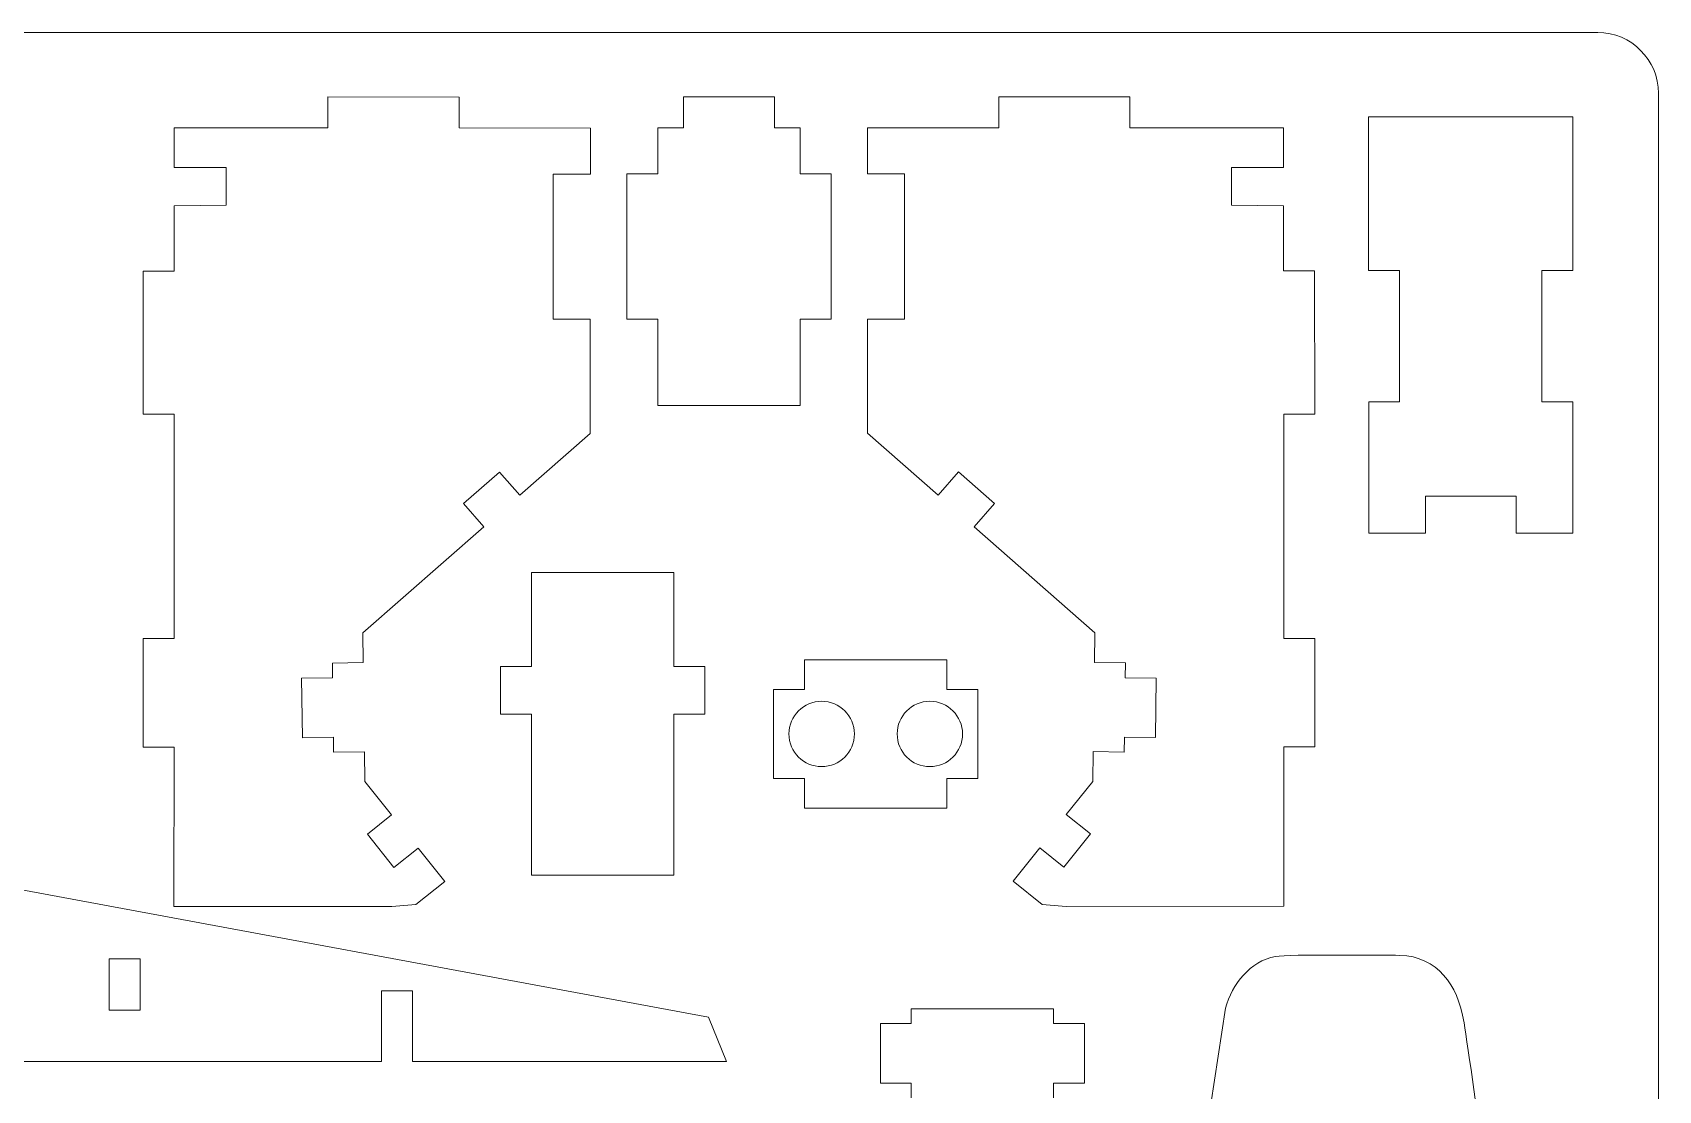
# Model space of a CAD drawing. Header units: centimetres. Extents: x -10 to 98, y 3 to 108.
# Drawn here: x 42.75 to 58.7, y 97.55 to 107.92 of the extents above; entities that cross this region are included whole.
import ezdxf

# ---------------------------------------------------------------- set-up
doc = ezdxf.new("R2010")
doc.units = ezdxf.units.CM
doc.header["$MEASUREMENT"] = 0
doc.layers.add('Camada 1', color=7, linetype='Continuous')

msp = doc.modelspace()

# ---------------------------------------------------------------- linework, layer by layer
at = {"layer": 'Camada 1', "color": 5, "lineweight": 9}
for points in [[(24.78712, 107.91719), (24.78712, 107.91719), (58.10714, 107.91719), (58.10714, 107.91719)], [(58.70215, 107.32219), (58.70215, 107.64944), (58.4344, 107.91719), (58.10714, 107.91719)], [(58.70215, 107.32219), (58.70215, 107.32219), (58.70215, 56.15219), (58.70215, 56.15219)]]:
    msp.add_open_spline(points, degree=3, dxfattribs=at)
at = {"layer": 'Camada 1', "color": 3, "lineweight": 9}
for points in [[(45.6507, 106.98255), (45.6507, 106.98255), (45.65093, 107.28598), (45.65093, 107.28598)], [(45.65093, 107.28598), (45.65093, 107.28598), (46.93864, 107.28498), (46.93864, 107.28498)], [(46.93864, 107.28498), (46.93864, 107.28498), (46.93841, 106.98157), (46.93841, 106.98157)], [(50.03069, 107.28573), (50.03069, 107.28573), (49.14009, 107.28572), (49.14009, 107.28572)], [(49.14009, 107.28572), (49.14009, 107.28572), (49.14012, 106.98228), (49.14012, 106.98228)], [(50.03078, 106.9823), (50.03078, 106.9823), (50.03069, 107.28573), (50.03069, 107.28573)], [(53.51819, 107.28715), (53.51819, 107.28715), (52.23046, 107.28615), (52.23046, 107.28615)], [(52.23046, 107.28615), (52.23046, 107.28615), (52.2307, 106.98273), (52.2307, 106.98273)], [(53.51841, 106.98372), (53.51841, 106.98372), (53.51819, 107.28715), (53.51819, 107.28715)], [(57.86077, 107.09124), (57.86077, 107.09124), (55.85852, 107.09044), (55.85852, 107.09044)], [(55.85852, 107.09044), (55.85852, 107.09044), (55.85911, 105.5837), (55.85911, 105.5837)], [(57.86136, 105.58449), (57.86136, 105.58449), (57.86077, 107.09124), (57.86077, 107.09124)], [(44.14384, 106.59394), (44.14384, 106.59394), (44.14404, 106.98274), (44.14404, 106.98274)], [(44.14404, 106.98274), (44.14404, 106.98274), (45.6507, 106.98255), (45.6507, 106.98255)], [(46.93841, 106.98157), (46.93841, 106.98157), (48.22614, 106.98072), (48.22614, 106.98072)], [(48.22614, 106.98072), (48.22614, 106.98072), (48.22598, 106.52971), (48.22598, 106.52971)], [(48.8876, 106.9823), (48.8876, 106.9823), (48.88757, 106.53133), (48.88757, 106.53133)], [(49.14012, 106.98228), (49.14012, 106.98228), (48.8876, 106.9823), (48.8876, 106.9823)], [(50.28328, 106.98235), (50.28328, 106.98235), (50.03078, 106.9823), (50.03078, 106.9823)], [(50.28318, 106.53134), (50.28318, 106.53134), (50.28328, 106.98235), (50.28328, 106.98235)], [(52.2307, 106.98273), (52.2307, 106.98273), (50.94298, 106.98189), (50.94298, 106.98189)], [(50.94298, 106.98189), (50.94298, 106.98189), (50.94313, 106.53088), (50.94313, 106.53088)], [(55.02507, 106.98391), (55.02507, 106.98391), (53.51841, 106.98372), (53.51841, 106.98372)], [(55.02527, 106.5951), (55.02527, 106.5951), (55.02507, 106.98391), (55.02507, 106.98391)], [(44.65405, 106.59367), (44.65405, 106.59367), (44.14384, 106.59394), (44.14384, 106.59394)], [(44.65386, 106.2253), (44.65386, 106.2253), (44.65405, 106.59367), (44.65405, 106.59367)], [(54.51506, 106.59484), (54.51506, 106.59484), (55.02527, 106.5951), (55.02527, 106.5951)], [(54.51525, 106.22646), (54.51525, 106.22646), (54.51506, 106.59484), (54.51506, 106.59484)], [(47.86188, 106.52989), (47.86188, 106.52989), (47.86114, 105.10664), (47.86114, 105.10664)], [(48.22598, 106.52971), (48.22598, 106.52971), (47.86188, 106.52989), (47.86188, 106.52989)], [(48.88757, 106.53133), (48.88757, 106.53133), (48.58427, 106.53133), (48.58427, 106.53133)], [(48.58427, 106.53133), (48.58427, 106.53133), (48.58428, 105.10805), (48.58428, 105.10805)], [(50.58661, 106.53133), (50.58661, 106.53133), (50.28318, 106.53134), (50.28318, 106.53134)], [(50.58663, 105.10807), (50.58663, 105.10807), (50.58661, 106.53133), (50.58661, 106.53133)], [(50.94313, 106.53088), (50.94313, 106.53088), (51.30724, 106.53106), (51.30724, 106.53106)], [(51.30724, 106.53106), (51.30724, 106.53106), (51.30797, 105.1078), (51.30797, 105.1078)], [(44.14333, 105.57926), (44.14333, 105.57926), (44.14365, 106.2183), (44.14365, 106.2183)], [(44.14365, 106.2183), (44.14365, 106.2183), (44.65386, 106.2253), (44.65386, 106.2253)], [(55.02545, 106.21947), (55.02545, 106.21947), (54.51525, 106.22646), (54.51525, 106.22646)], [(55.02578, 105.58043), (55.02578, 105.58043), (55.02545, 106.21947), (55.02545, 106.21947)], [(43.83919, 104.17594), (43.83919, 104.17594), (43.83992, 105.57941), (43.83992, 105.57941)], [(43.83992, 105.57941), (43.83992, 105.57941), (44.14333, 105.57926), (44.14333, 105.57926)], [(55.3292, 105.58058), (55.3292, 105.58058), (55.02578, 105.58043), (55.02578, 105.58043)], [(55.32991, 104.17711), (55.32991, 104.17711), (55.3292, 105.58058), (55.3292, 105.58058)], [(55.85911, 105.5837), (55.85911, 105.5837), (56.1624, 105.58382), (56.1624, 105.58382)], [(56.1624, 105.58382), (56.1624, 105.58382), (56.16291, 104.29611), (56.16291, 104.29611)], [(57.55806, 105.58438), (57.55806, 105.58438), (57.86136, 105.58449), (57.86136, 105.58449)], [(57.55857, 104.29665), (57.55857, 104.29665), (57.55806, 105.58438), (57.55806, 105.58438)], [(47.86114, 105.10664), (47.86114, 105.10664), (48.22524, 105.10645), (48.22524, 105.10645)], [(48.22524, 105.10645), (48.22524, 105.10645), (48.22464, 103.98728), (48.22464, 103.98728)], [(48.58428, 105.10805), (48.58428, 105.10805), (48.88771, 105.10805), (48.88771, 105.10805)], [(48.88771, 105.10805), (48.88771, 105.10805), (48.88772, 104.26249), (48.88772, 104.26249)], [(50.28322, 104.2625), (50.28322, 104.2625), (50.28321, 105.10807), (50.28321, 105.10807)], [(50.28321, 105.10807), (50.28321, 105.10807), (50.58663, 105.10807), (50.58663, 105.10807)], [(51.30797, 105.1078), (51.30797, 105.1078), (50.94387, 105.10761), (50.94387, 105.10761)], [(50.94387, 105.10761), (50.94387, 105.10761), (50.94448, 103.98844), (50.94448, 103.98844)], [(44.14263, 104.17564), (44.14263, 104.17564), (43.83919, 104.17594), (43.83919, 104.17594)], [(44.142, 101.97715), (44.142, 101.97715), (44.14263, 104.17564), (44.14263, 104.17564)], [(48.88772, 104.26249), (48.88772, 104.26249), (50.28322, 104.2625), (50.28322, 104.2625)], [(55.02649, 104.17681), (55.02649, 104.17681), (55.32991, 104.17711), (55.32991, 104.17711)], [(55.02712, 101.97832), (55.02712, 101.97832), (55.02649, 104.17681), (55.02649, 104.17681)], [(56.16291, 104.29611), (56.16291, 104.29611), (55.85962, 104.29597), (55.85962, 104.29597)], [(55.85962, 104.29597), (55.85962, 104.29597), (55.86013, 103.00826), (55.86013, 103.00826)], [(57.86188, 104.29678), (57.86188, 104.29678), (57.55857, 104.29665), (57.55857, 104.29665)], [(57.86239, 103.00906), (57.86239, 103.00906), (57.86188, 104.29678), (57.86188, 104.29678)], [(48.22464, 103.98728), (48.22464, 103.98728), (47.53329, 103.381), (47.53329, 103.381)], [(50.94448, 103.98844), (50.94448, 103.98844), (51.63582, 103.38216), (51.63582, 103.38216)], [(47.33324, 103.60913), (47.33324, 103.60913), (46.98056, 103.29986), (46.98056, 103.29986)], [(47.53329, 103.381), (47.53329, 103.381), (47.33324, 103.60913), (47.33324, 103.60913)], [(51.63582, 103.38216), (51.63582, 103.38216), (51.83586, 103.6103), (51.83586, 103.6103)], [(51.83586, 103.6103), (51.83586, 103.6103), (52.18855, 103.30103), (52.18855, 103.30103)], [(56.41585, 103.37259), (56.41585, 103.37259), (57.30646, 103.37294), (57.30646, 103.37294)], [(56.416, 103.00848), (56.416, 103.00848), (56.41585, 103.37259), (56.41585, 103.37259)], [(57.30646, 103.37294), (57.30646, 103.37294), (57.3066, 103.00883), (57.3066, 103.00883)], [(46.98056, 103.29986), (46.98056, 103.29986), (47.18061, 103.07173), (47.18061, 103.07173)], [(52.18855, 103.30103), (52.18855, 103.30103), (51.98849, 103.07289), (51.98849, 103.07289)], [(47.18061, 103.07173), (47.18061, 103.07173), (45.9941, 102.03193), (45.9941, 102.03193)], [(51.98849, 103.07289), (51.98849, 103.07289), (53.17501, 102.03309), (53.17501, 102.03309)], [(55.86013, 103.00826), (55.86013, 103.00826), (56.416, 103.00848), (56.416, 103.00848)], [(57.3066, 103.00883), (57.3066, 103.00883), (57.86239, 103.00906), (57.86239, 103.00906)], [(47.64913, 102.62333), (47.64913, 102.62333), (47.64897, 101.70381), (47.64897, 101.70381)], [(49.0447, 102.6231), (49.0447, 102.6231), (47.64913, 102.62333), (47.64913, 102.62333)], [(49.04455, 101.70358), (49.04455, 101.70358), (49.0447, 102.6231), (49.0447, 102.6231)], [(43.83825, 100.91319), (43.83825, 100.91319), (43.83857, 101.97724), (43.83857, 101.97724)], [(43.83857, 101.97724), (43.83857, 101.97724), (44.142, 101.97715), (44.142, 101.97715)], [(45.9941, 102.03193), (45.9941, 102.03193), (45.99819, 101.74075), (45.99819, 101.74075)], [(53.17501, 102.03309), (53.17501, 102.03309), (53.17092, 101.74191), (53.17092, 101.74191)], [(55.33054, 101.9784), (55.33054, 101.9784), (55.02712, 101.97832), (55.02712, 101.97832)], [(55.33085, 100.91435), (55.33085, 100.91435), (55.33054, 101.9784), (55.33054, 101.9784)], [(51.72273, 101.76928), (51.72273, 101.76928), (50.3268, 101.76928), (50.3268, 101.76928)], [(50.3268, 101.76928), (50.3268, 101.76928), (50.3268, 101.47773), (50.3268, 101.47773)], [(51.72273, 101.47773), (51.72273, 101.47773), (51.72273, 101.76928), (51.72273, 101.76928)], [(45.69762, 101.59105), (45.69762, 101.59105), (45.39329, 101.58676), (45.39329, 101.58676)], [(45.99819, 101.74075), (45.99819, 101.74075), (45.6953, 101.73661), (45.6953, 101.73661)], [(45.6953, 101.73661), (45.6953, 101.73661), (45.69762, 101.59105), (45.69762, 101.59105)], [(47.34555, 101.70387), (47.34555, 101.70387), (47.34547, 101.23478), (47.34547, 101.23478)], [(47.64897, 101.70381), (47.64897, 101.70381), (47.34555, 101.70387), (47.34555, 101.70387)], [(49.3479, 101.70352), (49.3479, 101.70352), (49.04455, 101.70358), (49.04455, 101.70358)], [(49.34782, 101.23445), (49.34782, 101.23445), (49.3479, 101.70352), (49.3479, 101.70352)], [(53.17092, 101.74191), (53.17092, 101.74191), (53.47381, 101.73777), (53.47381, 101.73777)], [(53.47381, 101.73777), (53.47381, 101.73777), (53.47149, 101.59221), (53.47149, 101.59221)], [(53.47149, 101.59221), (53.47149, 101.59221), (53.77581, 101.58793), (53.77581, 101.58793)], [(45.39329, 101.58676), (45.39329, 101.58676), (45.4014, 101.00415), (45.4014, 101.00415)], [(50.3268, 101.47773), (50.3268, 101.47773), (50.02333, 101.47773), (50.02333, 101.47773)], [(50.02333, 101.47773), (50.02333, 101.47773), (50.02333, 100.60423), (50.02333, 100.60423)], [(52.02619, 101.47773), (52.02619, 101.47773), (51.72273, 101.47773), (51.72273, 101.47773)], [(52.02619, 100.60423), (52.02619, 100.60423), (52.02619, 101.47773), (52.02619, 101.47773)], [(53.77581, 101.58793), (53.77581, 101.58793), (53.7677, 101.00532), (53.7677, 101.00532)], [(47.34547, 101.23478), (47.34547, 101.23478), (47.64889, 101.23474), (47.64889, 101.23474)], [(47.64889, 101.23474), (47.64889, 101.23474), (47.64862, 99.6574), (47.64862, 99.6574)], [(49.0442, 99.65716), (49.0442, 99.65716), (49.04448, 101.2345), (49.04448, 101.2345)], [(49.04448, 101.2345), (49.04448, 101.2345), (49.34782, 101.23445), (49.34782, 101.23445)], [(45.4014, 101.00415), (45.4014, 101.00415), (45.70574, 101.00827), (45.70574, 101.00827)], [(45.70574, 101.00827), (45.70574, 101.00827), (45.70749, 100.86259), (45.70749, 100.86259)], [(53.46336, 101.00943), (53.46336, 101.00943), (53.46163, 100.86375), (53.46163, 100.86375)], [(53.7677, 101.00532), (53.7677, 101.00532), (53.46336, 101.00943), (53.46336, 101.00943)], [(44.14169, 100.9131), (44.14169, 100.9131), (43.83825, 100.91319), (43.83825, 100.91319)], [(44.14122, 99.35104), (44.14122, 99.35104), (44.14169, 100.9131), (44.14169, 100.9131)], [(45.70749, 100.86259), (45.70749, 100.86259), (46.01089, 100.86689), (46.01089, 100.86689)], [(46.01089, 100.86689), (46.01089, 100.86689), (46.01441, 100.57544), (46.01441, 100.57544)], [(53.15822, 100.86806), (53.15822, 100.86806), (53.1547, 100.57661), (53.1547, 100.57661)], [(53.46163, 100.86375), (53.46163, 100.86375), (53.15822, 100.86806), (53.15822, 100.86806)], [(55.02743, 100.91427), (55.02743, 100.91427), (55.33085, 100.91435), (55.33085, 100.91435)], [(55.02788, 99.3522), (55.02788, 99.3522), (55.02743, 100.91427), (55.02743, 100.91427)], [(46.01441, 100.57544), (46.01441, 100.57544), (46.27555, 100.24931), (46.27555, 100.24931)], [(50.02333, 100.60423), (50.02333, 100.60423), (50.3268, 100.60423), (50.3268, 100.60423)], [(50.3268, 100.60423), (50.3268, 100.60423), (50.3268, 100.31268), (50.3268, 100.31268)], [(51.72273, 100.31268), (51.72273, 100.31268), (51.72273, 100.60423), (51.72273, 100.60423)], [(51.72273, 100.60423), (51.72273, 100.60423), (52.02619, 100.60423), (52.02619, 100.60423)], [(53.1547, 100.57661), (53.1547, 100.57661), (52.89357, 100.25047), (52.89357, 100.25047)], [(46.27555, 100.24931), (46.27555, 100.24931), (46.038, 100.05966), (46.038, 100.05966)], [(50.3268, 100.31268), (50.3268, 100.31268), (51.72273, 100.31268), (51.72273, 100.31268)], [(52.89357, 100.25047), (52.89357, 100.25047), (53.13111, 100.06082), (53.13111, 100.06082)], [(46.038, 100.05966), (46.038, 100.05966), (46.29867, 99.73315), (46.29867, 99.73315)], [(53.13111, 100.06082), (53.13111, 100.06082), (52.87044, 99.73431), (52.87044, 99.73431)], [(46.29867, 99.73315), (46.29867, 99.73315), (46.53621, 99.9228), (46.53621, 99.9228)], [(46.53621, 99.9228), (46.53621, 99.9228), (46.79688, 99.59627), (46.79688, 99.59627)], [(52.63291, 99.92396), (52.63291, 99.92396), (52.37224, 99.59744), (52.37224, 99.59744)], [(52.87044, 99.73431), (52.87044, 99.73431), (52.63291, 99.92396), (52.63291, 99.92396)], [(42.32801, 99.57158), (42.32801, 99.57158), (49.38378, 98.26491), (49.38378, 98.26491)], [(46.79688, 99.59627), (46.79688, 99.59627), (46.51236, 99.36914), (46.51236, 99.36914)], [(47.64862, 99.6574), (47.64862, 99.6574), (49.0442, 99.65716), (49.0442, 99.65716)], [(52.37224, 99.59744), (52.37224, 99.59744), (52.65676, 99.3703), (52.65676, 99.3703)], [(46.51236, 99.36914), (46.51236, 99.36914), (46.27782, 99.35014), (46.27782, 99.35014)], [(52.65676, 99.3703), (52.65676, 99.3703), (52.89128, 99.35131), (52.89128, 99.35131)], [(46.27782, 99.35014), (46.27782, 99.35014), (44.14122, 99.35104), (44.14122, 99.35104)], [(52.89128, 99.35131), (52.89128, 99.35131), (55.02788, 99.3522), (55.02788, 99.3522)], [(56.16651, 98.87087), (55.97695, 98.87316), (55.08371, 98.88055), (54.94583, 98.86094)], [(54.94583, 98.86094), (54.69448, 98.81278), (54.5202, 98.58959), (54.45553, 98.35296)], [(56.78971, 98.24022), (56.73127, 98.57188), (56.53554, 98.86211), (56.16651, 98.87087)], [(46.17662, 98.52196), (46.17662, 98.52196), (46.17662, 97.83054), (46.17662, 97.83054)], [(46.48009, 98.52196), (46.48009, 98.52196), (46.17662, 98.52196), (46.17662, 98.52196)], [(46.48009, 97.83054), (46.48009, 97.83054), (46.48009, 98.52196), (46.48009, 98.52196)], [(49.38378, 98.26491), (49.38378, 98.26491), (49.55991, 97.83054), (49.55991, 97.83054)], [(52.76902, 98.34747), (52.76902, 98.34747), (51.37348, 98.34749), (51.37348, 98.34749)], [(51.37348, 98.34749), (51.37348, 98.34749), (51.37348, 98.20184), (51.37348, 98.20184)], [(52.76903, 98.20183), (52.76903, 98.20183), (52.76902, 98.34747), (52.76902, 98.34747)], [(54.27694, 97.17718), (54.27694, 97.17718), (54.45553, 98.35296), (54.45553, 98.35296)], [(51.37348, 98.20184), (51.37348, 98.20184), (51.06996, 98.20184), (51.06996, 98.20184)], [(51.06996, 98.20184), (51.06996, 98.20184), (51.06996, 97.61917), (51.06996, 97.61917)], [(53.07247, 98.20184), (53.07247, 98.20184), (52.76903, 98.20183), (52.76903, 98.20183)], [(53.07247, 97.61917), (53.07247, 97.61917), (53.07247, 98.20184), (53.07247, 98.20184)], [(56.94622, 97.10673), (56.95201, 97.17149), (56.81076, 98.12071), (56.78971, 98.24022)], [(46.17662, 97.83054), (46.17662, 97.83054), (24.54876, 97.83054), (24.54876, 97.83054)], [(49.55991, 97.83054), (49.55991, 97.83054), (46.48009, 97.83054), (46.48009, 97.83054)], [(51.06996, 97.61917), (51.06996, 97.61917), (51.37348, 97.61917), (51.37348, 97.61917)], [(51.37348, 97.61917), (51.37348, 97.61917), (51.37348, 97.47354), (51.37348, 97.47354)], [(52.76905, 97.47354), (52.76905, 97.47354), (52.76905, 97.61917), (52.76905, 97.61917)], [(52.76905, 97.61917), (52.76905, 97.61917), (53.07247, 97.61917), (53.07247, 97.61917)]]:
    msp.add_open_spline(points, degree=3, dxfattribs=at)
at = {"layer": 'Camada 1', "lineweight": 9}
for points in [[(50.49399, 101.3611), (50.31686, 101.3611), (50.17327, 101.21778), (50.17327, 101.04098)], [(50.81471, 101.04098), (50.81471, 101.21778), (50.67112, 101.3611), (50.49399, 101.3611)], [(51.55553, 101.3611), (51.3784, 101.3611), (51.23481, 101.21778), (51.23481, 101.04098)], [(51.87625, 101.04098), (51.87625, 101.21778), (51.73265, 101.3611), (51.55553, 101.3611)], [(50.17327, 101.04098), (50.17327, 100.86418), (50.31686, 100.72086), (50.49399, 100.72086)], [(50.49399, 100.72086), (50.67112, 100.72086), (50.81471, 100.86418), (50.81471, 101.04098)], [(51.23481, 101.04098), (51.23481, 100.86418), (51.3784, 100.72086), (51.55553, 100.72086)], [(51.55553, 100.72086), (51.73265, 100.72086), (51.87625, 100.86418), (51.87625, 101.04098)], [(43.80962, 98.83614), (43.80962, 98.83614), (43.50616, 98.83614), (43.50616, 98.83614)], [(43.50616, 98.83614), (43.50616, 98.83614), (43.50616, 98.33512), (43.50616, 98.33512)], [(43.80962, 98.33512), (43.80962, 98.33512), (43.80962, 98.83614), (43.80962, 98.83614)], [(43.50616, 98.33512), (43.50616, 98.33512), (43.80962, 98.33512), (43.80962, 98.33512)]]:
    msp.add_open_spline(points, degree=3, dxfattribs=at)

doc.saveas('drawing.dxf')
